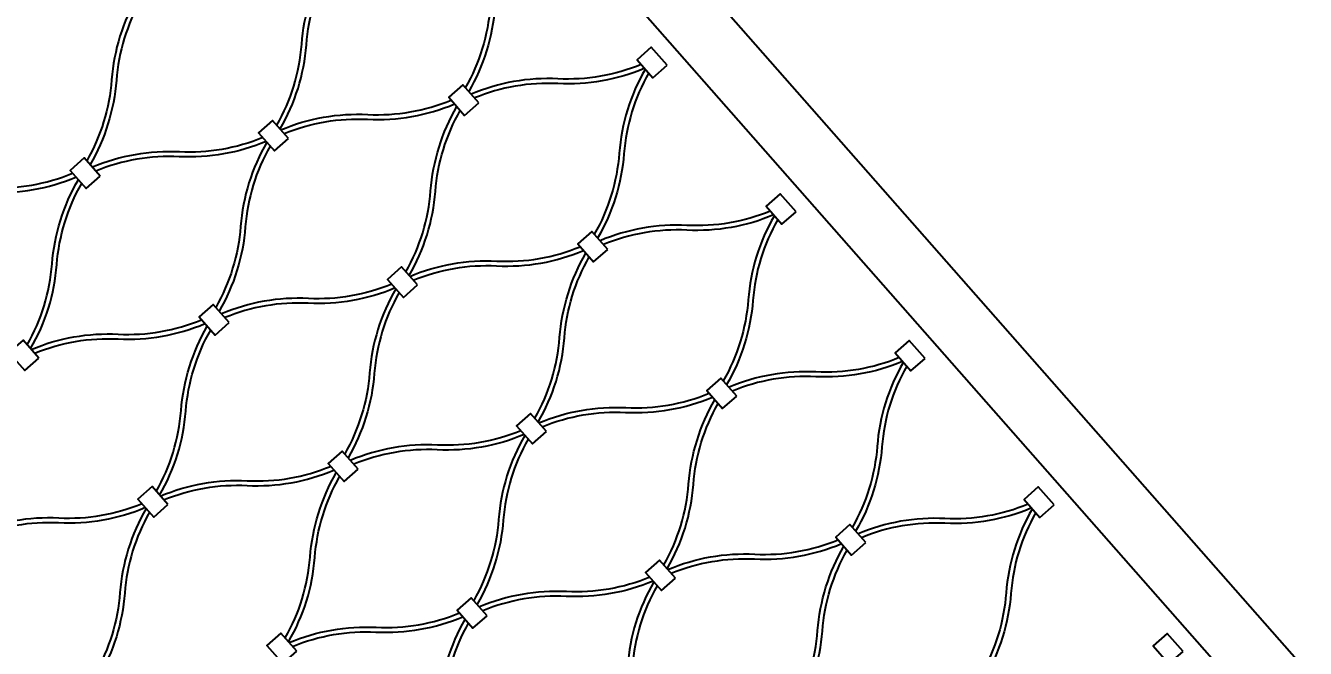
# Model space of a CAD drawing. Header units: millimetres. Extents: x 832728086 to 834530684, y 817551485 to 818349469.
# Drawn here: x 834423475.2 to 834423883.2, y 817821704.9 to 817821903.5 of the extents above; entities that cross this region are included whole.
import ezdxf

# ---------------------------------------------------------------- set-up
doc = ezdxf.new("R2010")
doc.units = ezdxf.units.MM
doc.header["$LTSCALE"] = 100
doc.layers.add('056-Railing-l', color=6, linetype='Continuous', lineweight=25)
doc.layers.add('DLN030_2', color=1, linetype='Continuous')
doc.layers.add('mesh- l', color=8, linetype='Continuous')
doc.styles.add('Swis721tBT', font='swissl.ttf')
doc.dimstyles.new('INTDIM350', dxfattribs={"dimtxt": 350, "dimasz": 200, "dimexe": 100, "dimexo": 150, "dimgap": 100, "dimtad": 1, "dimdec": 0, "dimzin": 9, "dimdsep": 46, "dimtxsty": 'Swis721tBT', "dimblk": 'OPEN30', "dimcen": -125, "dimclrd": 256, "dimclre": 256, "dimclrt": 2, "dimaunit": 1, "dimadec": 1, "dimazin": 0, "dimtfac": 0.444444, "dimtdec": 0, "dimtix": 1, "dimtmove": 2, "dimatfit": 3, "dimldrblk": 'OPEN30', "dimfxl": 0, "dimtolj": 1, "dimlwd": -1, "dimlwe": -1, "dimarcsym": 0})

# ---------------------------------------------------------------- blocks, each defined once
blk = doc.blocks.new('*D78')
at = {"layer": 'Defpoints', "color": 0}
for p in [(834424049.48, 817822695.36), (834423456.84, 817822182.7, 0.01), (834424222.84, 817821297.19, 0.01)]:
    blk.add_point(p, dxfattribs=at)
at = {"layer": 'DLN030_2', "linetype": 'Continuous'}
for p, q in [((834423570.28, 817822280.84), (834424125.11, 817822760.78)), ((834424815.48, 817821809.84), (834424049.48, 817822695.36)), ((834424336.28, 817821395.32), (834424891.11, 817821875.26))]:
    blk.add_line(p, q, dxfattribs=at)
at = {"layer": 'DLN030_2', "color": 2, "insert": (834424288.83, 817822128.34), "char_height": 175, "attachment_point": 5, "rotation": 130.8608, "style": 'Swis721tBT'}
blk.add_mtext('\\A1;1100 MIN.', dxfattribs=at)
blk = doc.blocks.new('_Open30')
at = {"color": 0, "linetype": 'ByBlock', "lineweight": -2}
for p, q in [((-1, 0.2679), (0, 0)), ((0, 0), (-1, -0.2679)), ((0, 0), (-1, 0))]:
    blk.add_line(p, q, dxfattribs=at)

msp = doc.modelspace()

# ---------------------------------------------------------------- linework, layer by layer
at = {"layer": '056-Railing-l'}
for points in [[(834423518.9291, 817822112.1503), (834424038.8784, 817821521.349)], [(834423503.9154, 817822098.9371), (834424023.8647, 817821508.1358)]]:
    msp.add_lwpolyline(points, dxfattribs=at)
at = {"layer": 'mesh- l'}
for points in [[(834423631.6936, 817821936.311, 0.05643381), (834423626.002, 817821923.3649, 0.05608633), (834423623.3392, 817821909.4748, -0.05520174), (834423620.8061, 817821896.1337, -0.05548959), (834423615.4086, 817821883.674)], [(834423632.7604, 817821935.0987, 0.05541212), (834423627.3765, 817821922.6506, 0.05509445), (834423624.8492, 817821909.3246, -0.0561917), (834423622.1806, 817821895.4195, -0.05650781), (834423616.4752, 817821882.4621)], [(834423555.3274, 817821871.7195, 0.05541212), (834423560.7113, 817821884.1676, 0.05509445), (834423563.2386, 817821897.4936, -0.0561917), (834423565.9072, 817821911.3987, -0.05650781), (834423571.6126, 817821924.3561)], [(834423556.3942, 817821870.5072, 0.05643381), (834423562.0858, 817821883.4533, 0.05608633), (834423564.7486, 817821897.3434, -0.05520174), (834423567.2817, 817821910.6845, -0.05548959), (834423572.6792, 817821923.1442)], [(834423511.0004, 817821913.0049, 0.05643381), (834423505.3088, 817821900.0589, 0.05608633), (834423502.646, 817821886.1688, -0.05520174), (834423500.1129, 817821872.8277, -0.05548959), (834423494.7154, 817821860.368)], [(834423512.0672, 817821911.7927, 0.05541212), (834423506.6833, 817821899.3446, 0.05509445), (834423504.156, 817821886.0186, -0.0561917), (834423501.4874, 817821872.1135, -0.05650781), (834423495.782, 817821859.1561)], [(834423671.5165, 817821891.0615, -0.05541212), (834423658.4852, 817821887.3029, -0.05509445), (834423644.9461, 817821886.4892, 0.0561917), (834423630.8146, 817821885.609, 0.05650781), (834423617.2373, 817821881.5962)], [(834423672.5833, 817821889.8493, -0.05643381), (834423659.019, 817821885.8487, -0.05608633), (834423644.9032, 817821884.9724, 0.05520174), (834423631.3484, 817821884.1549, 0.05548959), (834423618.3039, 817821880.3842)], [(834423672.8141, 817821889.5871, 0.05643381), (834423667.1225, 817821876.641, 0.05608633), (834423664.4598, 817821862.7509, -0.05520174), (834423661.9267, 817821849.4098, -0.05548959), (834423656.5291, 817821836.9501)], [(834423673.8809, 817821888.3749, 0.05541212), (834423668.497, 817821875.9267, 0.05509445), (834423665.9697, 817821862.6007, -0.0561917), (834423663.3011, 817821848.6956, -0.05650781), (834423657.5957, 817821835.7382)], [(834423556.625, 817821870.245, -0.05643381), (834423570.1893, 817821874.2456, -0.05608633), (834423584.3052, 817821875.1219, 0.05520174), (834423597.86, 817821875.9394, 0.05548959), (834423610.9045, 817821879.7101)], [(834423557.6919, 817821869.0328, -0.05541212), (834423570.7232, 817821872.7914, -0.05509445), (834423584.2623, 817821873.6051, 0.0561917), (834423598.3938, 817821874.4853, 0.05650781), (834423611.9711, 817821878.4981)], [(834423596.4479, 817821824.9956, 0.05541212), (834423601.8318, 817821837.4437, 0.05509445), (834423604.3591, 817821850.7697, -0.0561917), (834423607.0278, 817821864.6748, -0.05650781), (834423612.7331, 817821877.6322)], [(834423597.5148, 817821823.7833, 0.05643381), (834423603.2064, 817821836.7294, 0.05608633), (834423605.8691, 817821850.6195, -0.05520174), (834423608.4022, 817821863.9606, -0.05548959), (834423613.7997, 817821876.4203)], [(834423550.8233, 817821867.7555, -0.05541212), (834423537.792, 817821863.9968, -0.05509445), (834423524.2529, 817821863.1832, 0.0561917), (834423510.1214, 817821862.303, 0.05650781), (834423496.5441, 817821858.2902)], [(834423551.8901, 817821866.5433, -0.05643381), (834423538.3258, 817821862.5427, -0.05608633), (834423524.21, 817821861.6664, 0.05520174), (834423510.6552, 817821860.8489, 0.05548959), (834423497.6107, 817821857.0782)], [(834423552.1209, 817821866.2811, 0.05643381), (834423546.4293, 817821853.335, 0.05608633), (834423543.7666, 817821839.4449, -0.05520174), (834423541.2335, 817821826.1038, -0.05548959), (834423535.8359, 817821813.6441)], [(834423553.1878, 817821865.0688, 0.05541212), (834423547.8038, 817821852.6207, 0.05509445), (834423545.2765, 817821839.2947, -0.0561917), (834423542.6079, 817821825.3896, -0.05650781), (834423536.9025, 817821812.4322)], [(834423435.9318, 817821846.939, -0.05643381), (834423449.4961, 817821850.9396, -0.05608633), (834423463.612, 817821851.8159, 0.05520174), (834423477.1668, 817821852.6333, 0.05548959), (834423490.2113, 817821856.404)], [(834423436.9987, 817821845.7268, -0.05541212), (834423450.03, 817821849.4854, -0.05509445), (834423463.5691, 817821850.299, 0.0561917), (834423477.7006, 817821851.1793, 0.05650781), (834423491.2779, 817821855.1921)], [(834423475.7547, 817821801.6895, 0.05541212), (834423481.1386, 817821814.1377, 0.05509445), (834423483.6659, 817821827.4636, -0.0561917), (834423486.3346, 817821841.3688, -0.05650781), (834423492.0399, 817821854.3262)], [(834423476.8216, 817821800.4773, 0.05643381), (834423482.5132, 817821813.4234, 0.05608633), (834423485.1759, 817821827.3135, -0.05520174), (834423487.709, 817821840.6546, -0.05548959), (834423493.1065, 817821853.1143)], [(834423712.637, 817821844.3376, -0.05541212), (834423699.6057, 817821840.579, -0.05509445), (834423686.0666, 817821839.7654, 0.0561917), (834423671.9351, 817821838.8851, 0.05650781), (834423658.3578, 817821834.8723)], [(834423713.7038, 817821843.1254, -0.05643381), (834423700.1396, 817821839.1248, -0.05608633), (834423686.0237, 817821838.2485, 0.05520174), (834423672.4689, 817821837.431, 0.05548959), (834423659.4244, 817821833.6604)], [(834423713.9346, 817821842.8632, 0.05643381), (834423708.243, 817821829.9171, 0.05608633), (834423705.5803, 817821816.027, -0.05520174), (834423703.0472, 817821802.6859, -0.05548959), (834423697.6496, 817821790.2262)], [(834423715.0015, 817821841.651, 0.05541212), (834423709.6175, 817821829.2028, 0.05509445), (834423707.0903, 817821815.8769, -0.0561917), (834423704.4216, 817821801.9717, -0.05650781), (834423698.7162, 817821789.0143)], [(834423597.7455, 817821823.5211, -0.05643381), (834423611.3098, 817821827.5217, -0.05608633), (834423625.4257, 817821828.398, 0.05520174), (834423638.9805, 817821829.2155, 0.05548959), (834423652.025, 817821832.9862)], [(834423598.8124, 817821822.3089, -0.05541212), (834423611.8437, 817821826.0676, -0.05509445), (834423625.3828, 817821826.8812, 0.0561917), (834423639.5143, 817821827.7614, 0.05650781), (834423653.0916, 817821831.7742)], [(834423637.5684, 817821778.2717, 0.05541212), (834423642.9524, 817821790.7198, 0.05509445), (834423645.4796, 817821804.0458, -0.0561917), (834423648.1483, 817821817.9509, -0.05650781), (834423653.8537, 817821830.9083)], [(834423638.6353, 817821777.0595, 0.05643381), (834423644.3269, 817821790.0055, 0.05608633), (834423646.9896, 817821803.8956, -0.05520174), (834423649.5227, 817821817.2367, -0.05548959), (834423654.9203, 817821829.6964)], [(834423591.9438, 817821821.0316, -0.05541212), (834423578.9125, 817821817.273, -0.05509445), (834423565.3734, 817821816.4593, 0.0561917), (834423551.2419, 817821815.5791, 0.05650781), (834423537.6646, 817821811.5663)], [(834423593.0107, 817821819.8194, -0.05643381), (834423579.4464, 817821815.8188, -0.05608633), (834423565.3305, 817821814.9425, 0.05520174), (834423551.7757, 817821814.125, 0.05548959), (834423538.7312, 817821810.3543)], [(834423593.2414, 817821819.5572, 0.05643381), (834423587.5498, 817821806.6111, 0.05608633), (834423584.8871, 817821792.721, -0.05520174), (834423582.354, 817821779.3799, -0.05548959), (834423576.9564, 817821766.9202)], [(834423594.3083, 817821818.3449, 0.05541212), (834423588.9243, 817821805.8968, 0.05509445), (834423586.3971, 817821792.5708, -0.0561917), (834423583.7284, 817821778.6657, -0.05650781), (834423578.023, 817821765.7083)], [(834423477.0523, 817821800.2151, -0.05643381), (834423490.6166, 817821804.2157, -0.05608633), (834423504.7325, 817821805.092, 0.05520174), (834423518.2873, 817821805.9095, 0.05548959), (834423531.3318, 817821809.6801)], [(834423478.1192, 817821799.0029, -0.05541212), (834423491.1505, 817821802.7615, -0.05509445), (834423504.6896, 817821803.5752, 0.0561917), (834423518.8211, 817821804.4554, 0.05650781), (834423532.3984, 817821808.4682)], [(834423516.8752, 817821754.9656, 0.05541212), (834423522.2592, 817821767.4138, 0.05509445), (834423524.7864, 817821780.7398, -0.0561917), (834423527.4551, 817821794.6449, -0.05650781), (834423533.1605, 817821807.6023)], [(834423517.9421, 817821753.7534, 0.05643381), (834423523.6337, 817821766.6995, 0.05608633), (834423526.2964, 817821780.5896, -0.05520174), (834423528.8295, 817821793.9307, -0.05548959), (834423534.2271, 817821806.3904)], [(834423753.7575, 817821797.6137, -0.05541212), (834423740.7262, 817821793.8551, -0.05509445), (834423727.1871, 817821793.0415, 0.0561917), (834423713.0556, 817821792.1612, 0.05650781), (834423699.4783, 817821788.1484)], [(834423754.8244, 817821796.4015, -0.05643381), (834423741.2601, 817821792.4009, -0.05608633), (834423727.1442, 817821791.5246, 0.05520174), (834423713.5894, 817821790.7072, 0.05548959), (834423700.5449, 817821786.9365)], [(834423755.0551, 817821796.1393, 0.05643381), (834423749.3635, 817821783.1933, 0.05608633), (834423746.7008, 817821769.3031, -0.05520174), (834423744.1677, 817821755.9621, -0.05548959), (834423738.7702, 817821743.5024)], [(834423756.122, 817821794.9271, 0.05541212), (834423750.7381, 817821782.4789, 0.05509445), (834423748.2108, 817821769.153, -0.0561917), (834423745.5421, 817821755.2478, -0.05650781), (834423739.8368, 817821742.2904)], [(834423638.8661, 817821776.7972, -0.05643381), (834423652.4303, 817821780.7978, -0.05608633), (834423666.5462, 817821781.6741, 0.05520174), (834423680.101, 817821782.4916, 0.05548959), (834423693.1455, 817821786.2623)], [(834423639.9329, 817821775.585, -0.05541212), (834423652.9642, 817821779.3437, -0.05509445), (834423666.5033, 817821780.1573, 0.0561917), (834423680.6348, 817821781.0376, 0.05650781), (834423694.2121, 817821785.0504)], [(834423678.689, 817821731.5478, 0.05541212), (834423684.0729, 817821743.9959, 0.05509445), (834423686.6002, 817821757.3219, -0.0561917), (834423689.2688, 817821771.227, -0.05650781), (834423694.9742, 817821784.1845)], [(834423679.7558, 817821730.3356, 0.05643381), (834423685.4474, 817821743.2816, 0.05608633), (834423688.1101, 817821757.1717, -0.05520174), (834423690.6432, 817821770.5128, -0.05548959), (834423696.0408, 817821782.9725)], [(834423633.0643, 817821774.3077, -0.05541212), (834423620.033, 817821770.5491, -0.05509445), (834423606.4939, 817821769.7354, 0.0561917), (834423592.3624, 817821768.8552, 0.05650781), (834423578.7851, 817821764.8424)], [(834423634.1312, 817821773.0955, -0.05643381), (834423620.5669, 817821769.0949, -0.05608633), (834423606.451, 817821768.2186, 0.05520174), (834423592.8962, 817821767.4011, 0.05548959), (834423579.8517, 817821763.6304)], [(834423634.3619, 817821772.8333, 0.05643381), (834423628.6703, 817821759.8872, 0.05608633), (834423626.0076, 817821745.9971, -0.05520174), (834423623.4745, 817821732.656, -0.05548959), (834423618.077, 817821720.1963)], [(834423635.4288, 817821771.6211, 0.05541212), (834423630.0449, 817821759.1729, 0.05509445), (834423627.5176, 817821745.8469, -0.0561917), (834423624.8489, 817821731.9418, -0.05650781), (834423619.1436, 817821718.9844)], [(834423518.1729, 817821753.4912, -0.05643381), (834423531.7371, 817821757.4918, -0.05608633), (834423545.853, 817821758.3681, 0.05520174), (834423559.4078, 817821759.1856, 0.05548959), (834423572.4523, 817821762.9563)], [(834423519.2397, 817821752.279, -0.05541212), (834423532.271, 817821756.0376, -0.05509445), (834423545.8101, 817821756.8513, 0.0561917), (834423559.9416, 817821757.7315, 0.05650781), (834423573.5189, 817821761.7443)], [(834423557.9958, 817821708.2418, 0.05541212), (834423563.3797, 817821720.6899, 0.05509445), (834423565.907, 817821734.0159, -0.0561917), (834423568.5756, 817821747.921, -0.05650781), (834423574.281, 817821760.8784)], [(834423559.0626, 817821707.0295, 0.05643381), (834423564.7542, 817821719.9756, 0.05608633), (834423567.4169, 817821733.8657, -0.05520174), (834423569.95, 817821747.2068, -0.05548959), (834423575.3476, 817821759.6665)], [(834423512.3711, 817821751.0017, -0.05541212), (834423499.3398, 817821747.243, -0.05509445), (834423485.8007, 817821746.4294, 0.0561917), (834423471.6692, 817821745.5492, 0.05650781), (834423458.0919, 817821741.5364)], [(834423513.438, 817821749.7895, -0.05643381), (834423499.8737, 817821745.7889, -0.05608633), (834423485.7578, 817821744.9126, 0.05520174), (834423472.203, 817821744.0951, 0.05548959), (834423459.1585, 817821740.3244)], [(834423513.6687, 817821749.5272, 0.05643381), (834423507.9771, 817821736.5812, 0.05608633), (834423505.3144, 817821722.6911, -0.05520174), (834423502.7813, 817821709.35, -0.05548959), (834423497.3838, 817821696.8903)], [(834423514.7356, 817821748.315, 0.05541212), (834423509.3517, 817821735.8669, 0.05509445), (834423506.8244, 817821722.5409, -0.0561917), (834423504.1557, 817821708.6358, -0.05650781), (834423498.4504, 817821695.6784)], [(834423794.878, 817821750.8899, -0.05541212), (834423781.8467, 817821747.1312, -0.05509445), (834423768.3076, 817821746.3176, 0.0561917), (834423754.1761, 817821745.4373, 0.05650781), (834423740.5988, 817821741.4245)], [(834423795.9449, 817821749.6776, -0.05643381), (834423782.3806, 817821745.6771, -0.05608633), (834423768.2647, 817821744.8008, 0.05520174), (834423754.7099, 817821743.9833, 0.05548959), (834423741.6654, 817821740.2126)], [(834423796.1757, 817821749.4154, 0.05643381), (834423790.4841, 817821736.4694, 0.05608633), (834423787.8213, 817821722.5792, -0.05520174), (834423785.2882, 817821709.2382, -0.05548959), (834423779.8907, 817821696.7785)], [(834423797.2425, 817821748.2032, 0.05541212), (834423791.8586, 817821735.7551, 0.05509445), (834423789.3313, 817821722.4291, -0.0561917), (834423786.6627, 817821708.5239, -0.05650781), (834423780.9573, 817821695.5665)], [(834423679.9866, 817821730.0733, -0.05643381), (834423693.5509, 817821734.0739, -0.05608633), (834423707.6667, 817821734.9502, 0.05520174), (834423721.2215, 817821735.7677, 0.05548959), (834423734.2661, 817821739.5384)], [(834423681.0534, 817821728.8611, -0.05541212), (834423694.0847, 817821732.6198, -0.05509445), (834423707.6238, 817821733.4334, 0.0561917), (834423721.7553, 817821734.3137, 0.05650781), (834423735.3326, 817821738.3265)], [(834423719.8095, 817821684.8239, 0.05541212), (834423725.1934, 817821697.272, 0.05509445), (834423727.7207, 817821710.598, -0.0561917), (834423730.3893, 817821724.5031, -0.05650781), (834423736.0947, 817821737.4606)], [(834423720.8763, 817821683.6117, 0.05643381), (834423726.5679, 817821696.5577, 0.05608633), (834423729.2307, 817821710.4478, -0.05520174), (834423731.7638, 817821723.7889, -0.05548959), (834423737.1613, 817821736.2486)], [(834423674.1848, 817821727.5838, -0.05541212), (834423661.1535, 817821723.8252, -0.05509445), (834423647.6144, 817821723.0116, 0.0561917), (834423633.4829, 817821722.1313, 0.05650781), (834423619.9056, 817821718.1185)], [(834423675.2517, 817821726.3716, -0.05643381), (834423661.6874, 817821722.371, -0.05608633), (834423647.5715, 817821721.4947, 0.05520174), (834423634.0167, 817821720.6772, 0.05548959), (834423620.9722, 817821716.9066)], [(834423675.4825, 817821726.1094, 0.05643381), (834423669.7909, 817821713.1633, 0.05608633), (834423667.1281, 817821699.2732, -0.05520174), (834423664.595, 817821685.9321, -0.05548959), (834423659.1975, 817821673.4724)], [(834423676.5493, 817821724.8972, 0.05541212), (834423671.1654, 817821712.449, 0.05509445), (834423668.6381, 817821699.1231, -0.0561917), (834423665.9695, 817821685.2179, -0.05650781), (834423660.2641, 817821672.2605)], [(834423559.2934, 817821706.7673, -0.05643381), (834423572.8577, 817821710.7679, -0.05608633), (834423586.9735, 817821711.6442, 0.05520174), (834423600.5283, 817821712.4617, 0.05548959), (834423613.5729, 817821716.2324)], [(834423560.3602, 817821705.5551, -0.05541212), (834423573.3915, 817821709.3138, -0.05509445), (834423586.9306, 817821710.1274, 0.0561917), (834423601.0621, 817821711.0076, 0.05650781), (834423614.6395, 817821715.0204)], [(834423599.1163, 817821661.5179, 0.05541212), (834423604.5002, 817821673.966, 0.05509445), (834423607.0275, 817821687.292, -0.0561917), (834423609.6961, 817821701.1971, -0.05650781), (834423615.4015, 817821714.1545)], [(834423600.1831, 817821660.3057, 0.05643381), (834423605.8747, 817821673.2517, 0.05608633), (834423608.5375, 817821687.1418, -0.05520174), (834423611.0706, 817821700.4829, -0.05548959), (834423616.4681, 817821712.9426)]]:
    msp.add_lwpolyline(points, format="xyb", dxfattribs=at)
for points in [[(834423679.7349, 817821890.805), (834423674.6707, 817821896.5593), (834423670.1666, 817821892.5953), (834423675.2308, 817821886.8411)], [(834423619.6919, 817821878.807), (834423614.6278, 817821884.5612), (834423610.1237, 817821880.5973), (834423615.1878, 817821874.8431)], [(834423559.0417, 817821867.499), (834423553.9776, 817821873.2532), (834423549.4734, 817821869.2893), (834423554.5376, 817821863.535)], [(834423559.0417, 817821867.499), (834423553.9776, 817821873.2532), (834423549.4734, 817821869.2893), (834423554.5376, 817821863.535)], [(834423498.9987, 817821855.501), (834423493.9346, 817821861.2552), (834423489.4305, 817821857.2913), (834423494.4946, 817821851.537)], [(834423720.8554, 817821844.0811), (834423715.7913, 817821849.8354), (834423711.2872, 817821845.8714), (834423716.3513, 817821840.1172)], [(834423660.8125, 817821832.0831), (834423655.7483, 817821837.8374), (834423651.2442, 817821833.8734), (834423656.3083, 817821828.1192)], [(834423600.1622, 817821820.7751), (834423595.0981, 817821826.5293), (834423590.594, 817821822.5654), (834423595.6581, 817821816.8112)], [(834423600.1622, 817821820.7751), (834423595.0981, 817821826.5293), (834423590.594, 817821822.5654), (834423595.6581, 817821816.8112)], [(834423540.1193, 817821808.7771), (834423535.0551, 817821814.5313), (834423530.551, 817821810.5674), (834423535.6151, 817821804.8131)], [(834423479.469, 817821797.4691), (834423474.4049, 817821803.2233), (834423469.9008, 817821799.2594), (834423474.9649, 817821793.5051)], [(834423761.9759, 817821797.3573), (834423756.9118, 817821803.1115), (834423752.4077, 817821799.1475), (834423757.4718, 817821793.3933)], [(834423701.933, 817821785.3592), (834423696.8688, 817821791.1135), (834423692.3647, 817821787.1495), (834423697.4289, 817821781.3953)], [(834423641.2828, 817821774.0512), (834423636.2186, 817821779.8055), (834423631.7145, 817821775.8415), (834423636.7786, 817821770.0873)], [(834423641.2828, 817821774.0512), (834423636.2186, 817821779.8055), (834423631.7145, 817821775.8415), (834423636.7786, 817821770.0873)], [(834423581.2398, 817821762.0532), (834423576.1756, 817821767.8074), (834423571.6715, 817821763.8435), (834423576.7357, 817821758.0893)], [(834423520.5896, 817821750.7452), (834423515.5254, 817821756.4994), (834423511.0213, 817821752.5355), (834423516.0854, 817821746.7812)], [(834423803.0965, 817821750.6334), (834423798.0323, 817821756.3876), (834423793.5282, 817821752.4236), (834423798.5924, 817821746.6694)], [(834423743.0535, 817821738.6354), (834423737.9893, 817821744.3896), (834423733.4852, 817821740.4256), (834423738.5494, 817821734.6714)], [(834423682.4033, 817821727.3273), (834423677.3391, 817821733.0816), (834423672.835, 817821729.1176), (834423677.8992, 817821723.3634)], [(834423682.4033, 817821727.3273), (834423677.3391, 817821733.0816), (834423672.835, 817821729.1176), (834423677.8992, 817821723.3634)], [(834423622.3603, 817821715.3293), (834423617.2961, 817821721.0836), (834423612.792, 817821717.1196), (834423617.8562, 817821711.3654)], [(834423561.7101, 817821704.0213), (834423556.6459, 817821709.7755), (834423552.1418, 817821705.8116), (834423557.206, 817821700.0574)], [(834423844.217, 817821703.9095), (834423839.1528, 817821709.6637), (834423834.6487, 817821705.6998), (834423839.7129, 817821699.9455)]]:
    msp.add_lwpolyline(points, close=True, dxfattribs=at)
for points in [[(834423614.6278, 817821884.5612), (834423610.1237, 817821880.5973)], [(834423619.6919, 817821878.807), (834423614.6278, 817821884.5612)], [(834423610.1237, 817821880.5973), (834423615.1878, 817821874.8431)], [(834423615.1878, 817821874.8431), (834423619.6919, 817821878.807)], [(834423493.9346, 817821861.2552), (834423489.4305, 817821857.2913)], [(834423489.4305, 817821857.2913), (834423494.4946, 817821851.537)], [(834423498.9987, 817821855.501), (834423493.9346, 817821861.2552)], [(834423494.4946, 817821851.537), (834423498.9987, 817821855.501)], [(834423655.7483, 817821837.8374), (834423651.2442, 817821833.8734)], [(834423660.8125, 817821832.0831), (834423655.7483, 817821837.8374)], [(834423651.2442, 817821833.8734), (834423656.3083, 817821828.1192)], [(834423656.3083, 817821828.1192), (834423660.8125, 817821832.0831)], [(834423535.0551, 817821814.5313), (834423530.551, 817821810.5674)], [(834423540.1193, 817821808.7771), (834423535.0551, 817821814.5313)], [(834423530.551, 817821810.5674), (834423535.6151, 817821804.8131)], [(834423535.6151, 817821804.8131), (834423540.1193, 817821808.7771)], [(834423696.8688, 817821791.1135), (834423692.3647, 817821787.1495)], [(834423701.933, 817821785.3592), (834423696.8688, 817821791.1135)], [(834423692.3647, 817821787.1495), (834423697.4289, 817821781.3953)], [(834423697.4289, 817821781.3953), (834423701.933, 817821785.3592)], [(834423576.1756, 817821767.8074), (834423571.6715, 817821763.8435)], [(834423581.2398, 817821762.0532), (834423576.1756, 817821767.8074)], [(834423571.6715, 817821763.8435), (834423576.7357, 817821758.0893)], [(834423576.7357, 817821758.0893), (834423581.2398, 817821762.0532)], [(834423737.9893, 817821744.3896), (834423733.4852, 817821740.4256)], [(834423743.0535, 817821738.6354), (834423737.9893, 817821744.3896)], [(834423733.4852, 817821740.4256), (834423738.5494, 817821734.6714)], [(834423738.5494, 817821734.6714), (834423743.0535, 817821738.6354)], [(834423617.2961, 817821721.0836), (834423612.792, 817821717.1196)], [(834423622.3603, 817821715.3293), (834423617.2961, 817821721.0836)], [(834423612.792, 817821717.1196), (834423617.8562, 817821711.3654)], [(834423617.8562, 817821711.3654), (834423622.3603, 817821715.3293)]]:
    msp.add_lwpolyline(points, dxfattribs=at)

# ---------------------------------------------------------------- dimensions: what is measured, and where the dimension line sits
at = {"layer": 'DLN030_2'}
dim = msp.add_aligned_dim(p1=(834424222.8377, 817821297.1858, 0.0052), p2=(834423456.8373, 817822182.7031, 0.0052), distance=-783.6066, text='1100 MIN.', dimstyle='INTDIM350', override={"dimtxt": 175}, dxfattribs=at)
dim.commit()
dim.dimension.update_dxf_attribs({"geometry": '*D78', "text_midpoint": (834424288.8314, 817822128.3383)})

doc.saveas('drawing.dxf')
